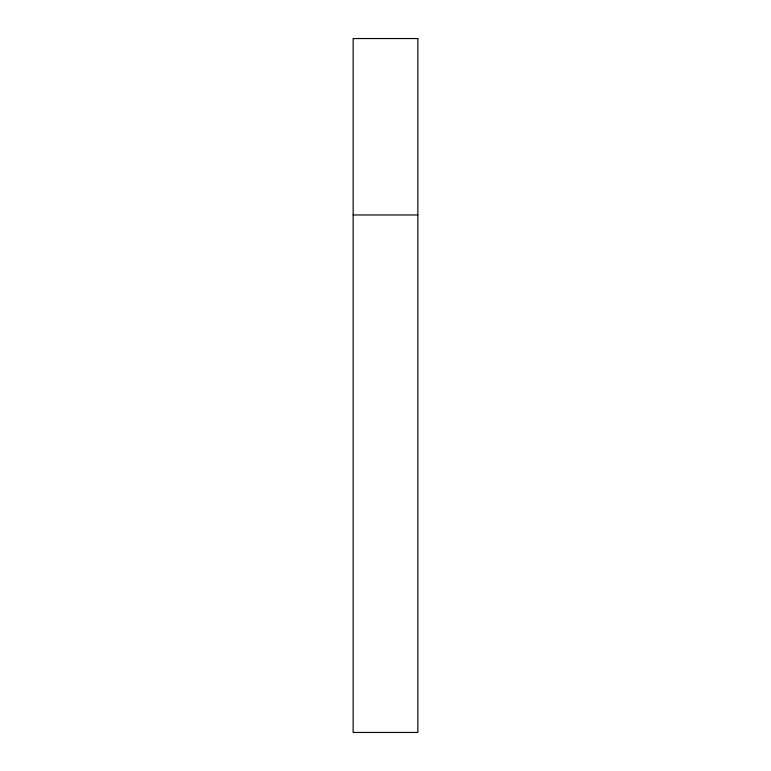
<?xml version="1.0" encoding="UTF-8"?>
<svg xmlns="http://www.w3.org/2000/svg" width="771" height="771" viewBox="0 0 771 771"><rect width="100%" height="100%" fill="white"/><g stroke="black" fill="none" stroke-linecap="round" stroke-linejoin="round"><path stroke-width="1.16" d="M353.157 214.964L417.843 214.964M417.843 38.55L353.157 38.55L353.157 732.45L417.843 732.45L417.843 38.55"/></g></svg>
